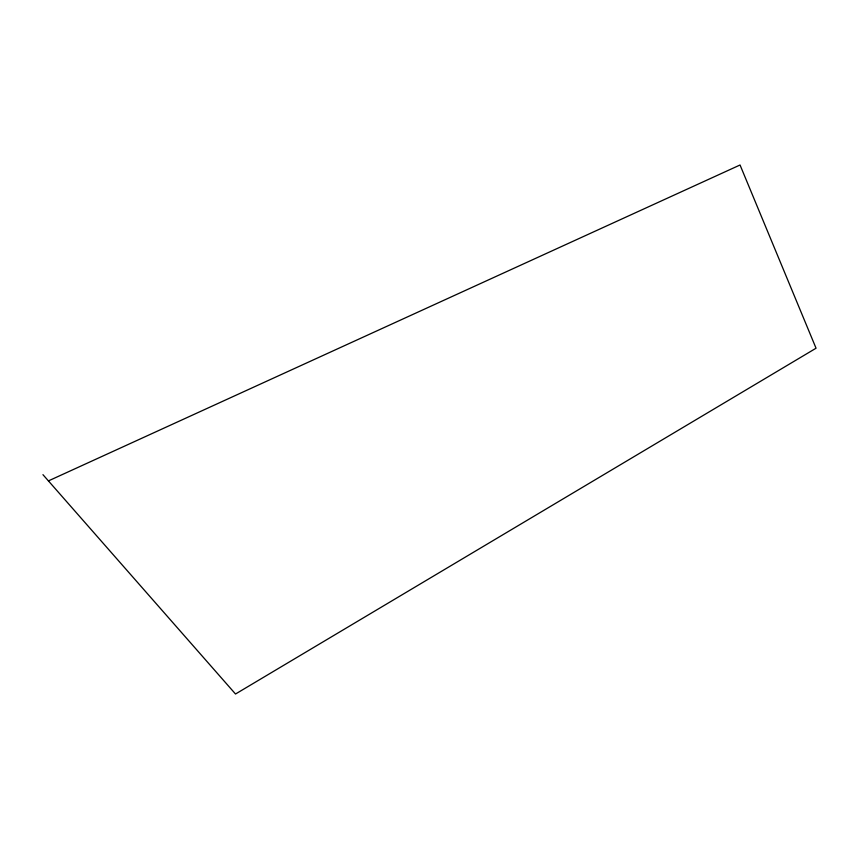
<?xml version="1.0" encoding="UTF-8"?>
<svg xmlns="http://www.w3.org/2000/svg" width="859" height="859" viewBox="0 0 859 859"><rect width="100%" height="100%" fill="white"/><g stroke="black" fill="none" stroke-linecap="round" stroke-linejoin="round"><path stroke-width="1.29" d="M48.426 480.9L740.039 164.992L816.05 348.217L235.516 694.008L42.95 474.662"/></g></svg>
